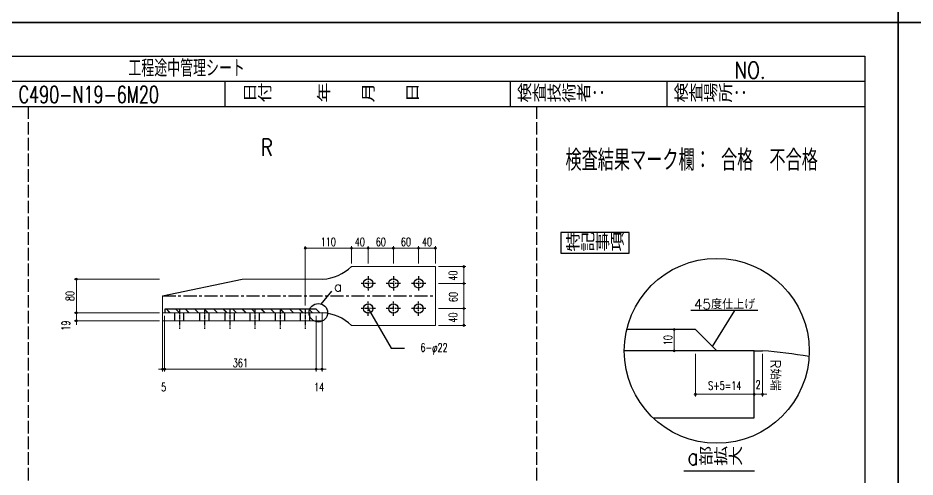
# Model space of a CAD drawing. Header units: millimetres. Extents: x 0 to 18796, y -11 to 7128.
# Drawn here: x 6607 to 8744, y 3668 to 4763 of the extents above; entities that cross this region are included whole.
import ezdxf
from ezdxf.enums import TextEntityAlignment as Align

# ---------------------------------------------------------------- set-up
doc = ezdxf.new("R2010")
doc.units = ezdxf.units.MM
doc.header["$LTSCALE"] = 5
for name, pattern in [('ACAD_ISO03W100', [30, 12, -18]), ('CENTER1', [10, 6.25, -1.25, 1.25, -1.25]), ('DASHED', [7.5, 6, -1.5]), ('JIS_08_50', [53, 50, -1.125, 0.75, -1.125])]:
    doc.linetypes.add(name, pattern=pattern)
doc.layers.get('0').update_dxf_attribs({"color": 255})
doc.layers.get('DEFPOINTS').update_dxf_attribs({"color": 9})
for name, color, linetype in [('CENTER', 2, 'JIS_08_50'), ('LAYER6', 7, 'Continuous'), ('寸法', 4, 'Continuous'), ('溶接', 241, 'Continuous'), ('補助線', 7, 'ACAD_ISO03W100'), ('金物', 142, 'Continuous')]:
    doc.layers.add(name, color=color, linetype=linetype)
doc.styles.add('KANJI', font='simplex.shx', dxfattribs={"width": 0.7, "bigfont": 'extfont2.shx'})
doc.styles.get("Standard").update_dxf_attribs({"font": 'simplex.shx', "width": 0.7, "height": 2.5, "bigfont": '@extfont2.shx'})
doc.styles.add('SUNPOU', font='simplex.shx', dxfattribs={"width": 0.7, "bigfont": 'extfont2.shx'})
doc.dimstyles.new('S5', dxfattribs={"dimscale": 5, "dimtxt": 4, "dimasz": 1, "dimexe": 1, "dimexo": 1.5, "dimgap": 1, "dimtad": 1, "dimtxsty": 'KANJI', "dimblk": 'ORIGIN', "dimcen": 0, "dimclrd": 256, "dimclre": 256, "dimclrt": 256, "dimadec": 0, "dimazin": 0, "dimtfac": 1, "dimtmove": 2, "dimatfit": 2, "dimfxl": 1, "dimtolj": 2, "dimlwd": 5, "dimlwe": 5, "dimarcsym": 0})

# ---------------------------------------------------------------- blocks, each defined once
blk = doc.blocks.new('_Origin')
at = {"color": 0, "linetype": 'ByBlock', "lineweight": -2}
blk.add_line((0, 0), (-1, 0), dxfattribs=at)
blk.add_circle((0, 0), 0.5, dxfattribs=at)
blk = doc.blocks.new('*D82')
at = {"layer": 'DEFPOINTS', "color": 0, "transparency": 16777216}
for p in [(8220.5, 3968.9), (8360.5, 3968.9), (8360.5, 3865.2)]:
    blk.add_point(p, dxfattribs=at)
at = {"layer": '寸法', "lineweight": 5, "ltscale": 4, "transparency": 16777216}
for p, q in [((8220.5, 3961.4), (8220.5, 3860.2)), ((8360.5, 3961.4), (8360.5, 3860.2)), ((8225.5, 3865.2), (8355.5, 3865.2))]:
    blk.add_line(p, q, dxfattribs=at)
at = {"layer": '寸法', "lineweight": 5, "transparency": 16777216, "xscale": 5, "yscale": 5, "zscale": 5, "rotation": 180}
blk.add_blockref('_Origin', (8220.5, 3865.2), dxfattribs=at)
at = {"layer": '寸法', "lineweight": 5, "transparency": 16777216, "xscale": 5, "yscale": 5, "zscale": 5}
blk.add_blockref('_Origin', (8360.5, 3865.2), dxfattribs=at)
at = {"layer": '寸法', "linetype": 'Continuous', "transparency": 16777216, "insert": (8290.5, 3886), "char_height": 20, "attachment_point": 5, "style": 'KANJI'}
blk.add_mtext('\\A2;S+5=14', dxfattribs=at)
blk = doc.blocks.new('*D83')
at = {"layer": 'DEFPOINTS', "color": 0, "transparency": 16777216}
for p in [(8360.5, 3968.9), (8380.5, 3968.9), (8380.5, 3865.2)]:
    blk.add_point(p, dxfattribs=at)
at = {"layer": '寸法', "lineweight": 5, "ltscale": 4, "transparency": 16777216}
for p, q in [((8360.5, 3961.4), (8360.5, 3860.2)), ((8380.5, 3961.4), (8380.5, 3860.2)), ((8355.5, 3865.2), (8350.5, 3865.2)), ((8360.5, 3865.2), (8380.5, 3865.2)), ((8385.5, 3865.2), (8390.5, 3865.2))]:
    blk.add_line(p, q, dxfattribs=at)
at = {"layer": '寸法', "lineweight": 5, "transparency": 16777216, "xscale": 5, "yscale": 5, "zscale": 5}
blk.add_blockref('_Origin', (8360.5, 3865.2), dxfattribs=at)
at = {"layer": '寸法', "lineweight": 5, "transparency": 16777216, "xscale": 5, "yscale": 5, "zscale": 5, "rotation": 180}
blk.add_blockref('_Origin', (8380.5, 3865.2), dxfattribs=at)
at = {"layer": '寸法', "linetype": 'Continuous', "transparency": 16777216, "insert": (8370.1, 3888.2), "char_height": 20, "attachment_point": 5, "style": 'KANJI'}
blk.add_mtext('\\A2;2', dxfattribs=at)
blk = doc.blocks.new('*D115')
at = {"layer": 'DEFPOINTS', "color": 0, "transparency": 16777216}
for p in [(6745.7, 4139.7), (6951.1, 4139.7), (6951.1, 4059.7)]:
    blk.add_point(p, dxfattribs=at)
at = {"layer": '寸法', "lineweight": 5, "transparency": 16777216}
for p, q in [((6943.6, 4139.7), (6740.7, 4139.7)), ((6745.7, 4064.7), (6745.7, 4134.7)), ((6943.6, 4059.7), (6740.7, 4059.7))]:
    blk.add_line(p, q, dxfattribs=at)
at = {"layer": '寸法', "lineweight": 5, "transparency": 16777216, "xscale": 5, "yscale": 5, "zscale": 5}
for p, rotation in [((6745.7, 4139.7), 90), ((6745.7, 4059.7), 270)]:
    blk.add_blockref('_Origin', p, dxfattribs=dict(at, rotation=rotation))
at = {"layer": '寸法', "linetype": 'Continuous', "transparency": 16777216, "insert": (6730.7, 4099.7), "char_height": 20, "attachment_point": 5, "rotation": 90, "style": 'KANJI'}
blk.add_mtext('\\A2;80', dxfattribs=at)
blk = doc.blocks.new('*D116')
at = {"layer": 'DEFPOINTS', "color": 0, "transparency": 16777216}
for p in [(6745.7, 4059.7), (6951.1, 4059.7), (6951.1, 4040.7)]:
    blk.add_point(p, dxfattribs=at)
at = {"layer": '寸法', "lineweight": 5, "transparency": 16777216}
for p, q in [((6745.7, 4064.7), (6745.7, 4069.7)), ((6943.6, 4059.7), (6740.7, 4059.7)), ((6943.6, 4040.7), (6740.7, 4040.7)), ((6745.7, 4040.7), (6745.7, 4059.7)), ((6745.7, 4035.7), (6745.7, 4030.7))]:
    blk.add_line(p, q, dxfattribs=at)
at = {"layer": '寸法', "lineweight": 5, "transparency": 16777216, "xscale": 5, "yscale": 5, "zscale": 5}
for p, rotation in [((6745.7, 4059.7), 270), ((6745.7, 4040.7), 90)]:
    blk.add_blockref('_Origin', p, dxfattribs=dict(at, rotation=rotation))
at = {"layer": '寸法', "linetype": 'Continuous', "transparency": 16777216, "insert": (6720.7, 4029), "char_height": 20, "attachment_point": 5, "rotation": 90, "style": 'KANJI'}
blk.add_mtext('\\A2;19', dxfattribs=at)
blk = doc.blocks.new('*D99')
at = {"layer": 'DEFPOINTS', "color": 0, "transparency": 16777216}
for p in [(7291.1, 4213.7), (7401.1, 4169.7), (7291.1, 4069.7)]:
    blk.add_point(p, dxfattribs=at)
at = {"layer": '寸法', "lineweight": 5, "transparency": 16777216}
for p, q in [((7291.1, 4077.2), (7291.1, 4218.7)), ((7396.1, 4213.7), (7296.1, 4213.7)), ((7401.1, 4177.2), (7401.1, 4218.7))]:
    blk.add_line(p, q, dxfattribs=at)
at = {"layer": '寸法', "lineweight": 5, "transparency": 16777216, "xscale": 5, "yscale": 5, "zscale": 5, "rotation": 180}
blk.add_blockref('_Origin', (7291.1, 4213.7), dxfattribs=at)
at = {"layer": '寸法', "lineweight": 5, "transparency": 16777216, "xscale": 5, "yscale": 5, "zscale": 5}
blk.add_blockref('_Origin', (7401.1, 4213.7), dxfattribs=at)
at = {"layer": '寸法', "linetype": 'Continuous', "transparency": 16777216, "insert": (7346.1, 4228.7), "char_height": 20, "attachment_point": 5, "style": 'KANJI'}
blk.add_mtext('\\A2;110', dxfattribs=at)
blk = doc.blocks.new('*D100')
at = {"layer": 'DEFPOINTS', "color": 0, "transparency": 16777216}
for p in [(7601.1, 4169.7), (7601.1, 4129.7), (7668.8, 4129.7)]:
    blk.add_point(p, dxfattribs=at)
at = {"layer": '寸法', "lineweight": 5, "transparency": 16777216}
for p, q in [((7608.6, 4169.7), (7673.8, 4169.7)), ((7668.8, 4164.7), (7668.8, 4134.7)), ((7608.6, 4129.7), (7673.8, 4129.7))]:
    blk.add_line(p, q, dxfattribs=at)
at = {"layer": '寸法', "lineweight": 5, "transparency": 16777216, "xscale": 5, "yscale": 5, "zscale": 5}
for p, rotation in [((7668.8, 4169.7), 90), ((7668.8, 4129.7), 270)]:
    blk.add_blockref('_Origin', p, dxfattribs=dict(at, rotation=rotation))
at = {"layer": '寸法', "linetype": 'Continuous', "transparency": 16777216, "insert": (7643.4, 4148.2), "char_height": 20, "attachment_point": 5, "rotation": 90, "style": 'KANJI'}
blk.add_mtext('\\A2;40', dxfattribs=at)
blk = doc.blocks.new('*D101')
at = {"layer": 'DEFPOINTS', "color": 0, "transparency": 16777216}
for p in [(7601.1, 4069.7), (7601.1, 4029.7), (7668.8, 4029.7)]:
    blk.add_point(p, dxfattribs=at)
at = {"layer": '寸法', "lineweight": 5, "transparency": 16777216}
for p, q in [((7608.6, 4069.7), (7673.8, 4069.7)), ((7668.8, 4064.7), (7668.8, 4034.7)), ((7608.6, 4029.7), (7673.8, 4029.7))]:
    blk.add_line(p, q, dxfattribs=at)
at = {"layer": '寸法', "lineweight": 5, "transparency": 16777216, "xscale": 5, "yscale": 5, "zscale": 5}
for p, rotation in [((7668.8, 4069.7), 90), ((7668.8, 4029.7), 270)]:
    blk.add_blockref('_Origin', p, dxfattribs=dict(at, rotation=rotation))
at = {"layer": '寸法', "linetype": 'Continuous', "transparency": 16777216, "insert": (7643.4, 4048.2), "char_height": 20, "attachment_point": 5, "rotation": 90, "style": 'KANJI'}
blk.add_mtext('\\A2;40', dxfattribs=at)
blk = doc.blocks.new('*D110')
at = {"layer": 'DEFPOINTS', "color": 0, "transparency": 16777216}
for p in [(7501.1, 4213.7), (7441.1, 4169.7), (7501.1, 4169.7)]:
    blk.add_point(p, dxfattribs=at)
at = {"layer": '寸法', "lineweight": 5, "transparency": 16777216}
for p, q in [((7441.1, 4177.2), (7441.1, 4218.7)), ((7446.1, 4213.7), (7496.1, 4213.7)), ((7501.1, 4177.2), (7501.1, 4218.7))]:
    blk.add_line(p, q, dxfattribs=at)
at = {"layer": '寸法', "lineweight": 5, "transparency": 16777216, "xscale": 5, "yscale": 5, "zscale": 5, "rotation": 180}
blk.add_blockref('_Origin', (7441.1, 4213.7), dxfattribs=at)
at = {"layer": '寸法', "lineweight": 5, "transparency": 16777216, "xscale": 5, "yscale": 5, "zscale": 5}
blk.add_blockref('_Origin', (7501.1, 4213.7), dxfattribs=at)
at = {"layer": '寸法', "linetype": 'Continuous', "transparency": 16777216, "insert": (7471.1, 4228.7), "char_height": 20, "attachment_point": 5, "style": 'KANJI'}
blk.add_mtext('\\A2;60', dxfattribs=at)
blk = doc.blocks.new('*D111')
at = {"layer": 'DEFPOINTS', "color": 0, "transparency": 16777216}
for p in [(7441.1, 4213.7), (7401.1, 4169.7), (7441.1, 4169.7)]:
    blk.add_point(p, dxfattribs=at)
at = {"layer": '寸法', "lineweight": 5, "transparency": 16777216}
for p, q in [((7401.1, 4177.2), (7401.1, 4218.7)), ((7406.1, 4213.7), (7436.1, 4213.7)), ((7441.1, 4177.2), (7441.1, 4218.7))]:
    blk.add_line(p, q, dxfattribs=at)
at = {"layer": '寸法', "lineweight": 5, "transparency": 16777216, "xscale": 5, "yscale": 5, "zscale": 5, "rotation": 180}
blk.add_blockref('_Origin', (7401.1, 4213.7), dxfattribs=at)
at = {"layer": '寸法', "lineweight": 5, "transparency": 16777216, "xscale": 5, "yscale": 5, "zscale": 5}
blk.add_blockref('_Origin', (7441.1, 4213.7), dxfattribs=at)
at = {"layer": '寸法', "linetype": 'Continuous', "transparency": 16777216, "insert": (7421.1, 4228.7), "char_height": 20, "attachment_point": 5, "style": 'KANJI'}
blk.add_mtext('\\A2;40', dxfattribs=at)
blk = doc.blocks.new('*D112')
at = {"layer": 'DEFPOINTS', "color": 0, "transparency": 16777216}
for p in [(7561.1, 4213.7), (7501.1, 4169.7), (7561.1, 4169.7)]:
    blk.add_point(p, dxfattribs=at)
at = {"layer": '寸法', "lineweight": 5, "transparency": 16777216}
for p, q in [((7501.1, 4177.2), (7501.1, 4218.7)), ((7506.1, 4213.7), (7556.1, 4213.7)), ((7561.1, 4177.2), (7561.1, 4218.7))]:
    blk.add_line(p, q, dxfattribs=at)
at = {"layer": '寸法', "lineweight": 5, "transparency": 16777216, "xscale": 5, "yscale": 5, "zscale": 5, "rotation": 180}
blk.add_blockref('_Origin', (7501.1, 4213.7), dxfattribs=at)
at = {"layer": '寸法', "lineweight": 5, "transparency": 16777216, "xscale": 5, "yscale": 5, "zscale": 5}
blk.add_blockref('_Origin', (7561.1, 4213.7), dxfattribs=at)
at = {"layer": '寸法', "linetype": 'Continuous', "transparency": 16777216, "insert": (7531.1, 4228.7), "char_height": 20, "attachment_point": 5, "style": 'KANJI'}
blk.add_mtext('\\A2;60', dxfattribs=at)
blk = doc.blocks.new('*D113')
at = {"layer": 'DEFPOINTS', "color": 0, "transparency": 16777216}
for p in [(7601.1, 4213.7), (7561.1, 4169.7), (7601.1, 4169.7)]:
    blk.add_point(p, dxfattribs=at)
at = {"layer": '寸法', "lineweight": 5, "transparency": 16777216}
for p, q in [((7561.1, 4177.2), (7561.1, 4218.7)), ((7566.1, 4213.7), (7596.1, 4213.7)), ((7601.1, 4177.2), (7601.1, 4218.7))]:
    blk.add_line(p, q, dxfattribs=at)
at = {"layer": '寸法', "lineweight": 5, "transparency": 16777216, "xscale": 5, "yscale": 5, "zscale": 5, "rotation": 180}
blk.add_blockref('_Origin', (7561.1, 4213.7), dxfattribs=at)
at = {"layer": '寸法', "lineweight": 5, "transparency": 16777216, "xscale": 5, "yscale": 5, "zscale": 5}
blk.add_blockref('_Origin', (7601.1, 4213.7), dxfattribs=at)
at = {"layer": '寸法', "linetype": 'Continuous', "transparency": 16777216, "insert": (7581.1, 4228.7), "char_height": 20, "attachment_point": 5, "style": 'KANJI'}
blk.add_mtext('\\A2;40', dxfattribs=at)
blk = doc.blocks.new('*D114')
at = {"layer": 'DEFPOINTS', "color": 0, "transparency": 16777216}
for p in [(7601.1, 4129.7), (7601.1, 4069.7), (7668.8, 4069.7)]:
    blk.add_point(p, dxfattribs=at)
at = {"layer": '寸法', "lineweight": 5, "transparency": 16777216}
for p, q in [((7608.6, 4129.7), (7673.8, 4129.7)), ((7668.8, 4124.7), (7668.8, 4074.7)), ((7608.6, 4069.7), (7673.8, 4069.7))]:
    blk.add_line(p, q, dxfattribs=at)
at = {"layer": '寸法', "lineweight": 5, "transparency": 16777216, "xscale": 5, "yscale": 5, "zscale": 5}
for p, rotation in [((7668.8, 4129.7), 90), ((7668.8, 4069.7), 270)]:
    blk.add_blockref('_Origin', p, dxfattribs=dict(at, rotation=rotation))
at = {"layer": '寸法', "linetype": 'Continuous', "transparency": 16777216, "insert": (7643.6, 4097.3), "char_height": 20, "attachment_point": 5, "rotation": 90, "style": 'KANJI'}
blk.add_mtext('\\A2;60', dxfattribs=at)
blk = doc.blocks.new('*D128')
at = {"layer": 'DEFPOINTS', "color": 0, "transparency": 16777216}
for p in [(6951.1, 4059.7), (6956.1, 4040.7), (6956.1, 3925)]:
    blk.add_point(p, dxfattribs=at)
at = {"layer": '寸法', "linetype": 'Continuous', "lineweight": 5, "transparency": 16777216}
for p, q in [((6951.1, 4052.2), (6951.1, 3920)), ((6956.1, 4033.2), (6956.1, 3920)), ((6946.1, 3925), (6941.1, 3925)), ((6951.1, 3925), (6956.1, 3925)), ((6961.1, 3925), (6966.1, 3925))]:
    blk.add_line(p, q, dxfattribs=at)
at = {"layer": '寸法', "lineweight": 5, "transparency": 16777216, "xscale": 5, "yscale": 5, "zscale": 5}
blk.add_blockref('_Origin', (6951.1, 3925), dxfattribs=at)
at = {"layer": '寸法', "lineweight": 5, "transparency": 16777216, "xscale": 5, "yscale": 5, "zscale": 5, "rotation": 180}
blk.add_blockref('_Origin', (6956.1, 3925), dxfattribs=at)
at = {"layer": '寸法', "linetype": 'Continuous', "transparency": 16777216, "insert": (6953.6, 3882.5), "char_height": 20, "attachment_point": 5, "style": 'KANJI'}
blk.add_mtext('\\A2;5', dxfattribs=at)
blk = doc.blocks.new('*D127')
at = {"layer": 'DEFPOINTS', "color": 0, "transparency": 16777216}
for p in [(6956.1, 4059.7), (7317.1, 4059.7), (7317.1, 3925)]:
    blk.add_point(p, dxfattribs=at)
at = {"layer": '寸法', "linetype": 'Continuous', "lineweight": 5, "transparency": 16777216}
for p, q in [((6956.1, 4052.2), (6956.1, 3920)), ((7317.1, 4052.2), (7317.1, 3920)), ((6961.1, 3925), (7312.1, 3925))]:
    blk.add_line(p, q, dxfattribs=at)
at = {"layer": '寸法', "lineweight": 5, "transparency": 16777216, "xscale": 5, "yscale": 5, "zscale": 5, "rotation": 180}
blk.add_blockref('_Origin', (6956.1, 3925), dxfattribs=at)
at = {"layer": '寸法', "lineweight": 5, "transparency": 16777216, "xscale": 5, "yscale": 5, "zscale": 5}
blk.add_blockref('_Origin', (7317.1, 3925), dxfattribs=at)
at = {"layer": '寸法', "linetype": 'Continuous', "transparency": 16777216, "insert": (7136.6, 3940), "char_height": 20, "attachment_point": 5, "style": 'KANJI'}
blk.add_mtext('\\A2;361', dxfattribs=at)
blk = doc.blocks.new('*D129')
at = {"layer": 'DEFPOINTS', "color": 0, "transparency": 16777216}
for p in [(7317.1, 4059.7), (7331.1, 4059.7), (7331.1, 3925)]:
    blk.add_point(p, dxfattribs=at)
at = {"layer": '寸法', "linetype": 'Continuous', "lineweight": 5, "transparency": 16777216}
for p, q in [((7317.1, 4052.2), (7317.1, 3920)), ((7331.1, 4052.2), (7331.1, 3920)), ((7312.1, 3925), (7307.1, 3925)), ((7317.1, 3925), (7331.1, 3925)), ((7336.1, 3925), (7341.1, 3925))]:
    blk.add_line(p, q, dxfattribs=at)
at = {"layer": '寸法', "lineweight": 5, "transparency": 16777216, "xscale": 5, "yscale": 5, "zscale": 5}
blk.add_blockref('_Origin', (7317.1, 3925), dxfattribs=at)
at = {"layer": '寸法', "lineweight": 5, "transparency": 16777216, "xscale": 5, "yscale": 5, "zscale": 5, "rotation": 180}
blk.add_blockref('_Origin', (7331.1, 3925), dxfattribs=at)
at = {"layer": '寸法', "linetype": 'Continuous', "transparency": 16777216, "insert": (7324.1, 3882.5), "char_height": 20, "attachment_point": 5, "style": 'KANJI'}
blk.add_mtext('\\A2;14', dxfattribs=at)
blk = doc.blocks.new('*D194')
at = {"layer": 'DEFPOINTS', "color": 0, "transparency": 16777216}
for p in [(8220.5, 4019.9), (8170.1, 3968.9), (8220.5, 3968.9)]:
    blk.add_point(p, dxfattribs=at)
at = {"layer": '寸法', "linetype": 'Continuous', "lineweight": 5, "transparency": 16777216}
for p, q in [((8213, 4019.9), (8165.1, 4019.9)), ((8170.1, 4014.9), (8170.1, 3973.9)), ((8213, 3968.9), (8165.1, 3968.9))]:
    blk.add_line(p, q, dxfattribs=at)
at = {"layer": '寸法', "lineweight": 5, "transparency": 16777216, "xscale": 5, "yscale": 5, "zscale": 5}
for p, rotation in [((8170.1, 4019.9), 90), ((8170.1, 3968.9), 270)]:
    blk.add_blockref('_Origin', p, dxfattribs=dict(at, rotation=rotation))
at = {"layer": '寸法', "linetype": 'Continuous', "transparency": 16777216, "insert": (8155.1, 3994.4), "char_height": 20, "attachment_point": 5, "rotation": 90, "style": 'KANJI'}
blk.add_mtext('\\A2;10', dxfattribs=at)

msp = doc.modelspace()

# ---------------------------------------------------------------- hatches: boundary and pattern name
at = {"layer": '溶接', "ltscale": 6}
h = msp.add_hatch(dxfattribs=at)
h.set_pattern_fill('JIS_LC_20', color=256, scale=0.8, angle=90)
h.set_pattern_definition([(135, (5047.142, 980.727), (-11.31371, -11.31371), []), (135, (5047.142, 981.047), (-11.31371, -11.31371), [])])
h.paths.add_polyline_path([(7135.142, 4059.727), (6956.142, 4059.727), (6956.142, 4068.427), (7135.142, 4068.427)])
h.paths.add_polyline_path([(7317.142, 4059.727), (7135.142, 4059.727), (7135.142, 4068.427), (7317.142, 4068.427)])
h.paths.add_polyline_path([(7317.142, 4059.727), (7317.142, 4065.727)], flags=17)

# ---------------------------------------------------------------- linework, layer by layer
at = {"linetype": 'Continuous', "lineweight": -3}
for p, q in [((5420, 4612), (8624, 4612)), ((7100, 4552), (7100, 4612)), ((7780, 4552), (7780, 4612)), ((8153.301, 4552), (8153.301, 4612)), ((5420, 4552), (8624, 4552))]:
    msp.add_line(p, q, dxfattribs=at)
at = {"linetype": 'DASHED', "lineweight": -3}
for p, q in [((6630.899, 4552), (6630.899, 3076)), ((7841.799, 4552), (7841.799, 3076))]:
    msp.add_line(p, q, dxfattribs=at)
at = {"linetype": 'Continuous', "lineweight": -3}
for points in [[(5340, 7128), (8704, 7128), (8704, 4752), (5340, 4752)], [(8704, 7128), (12068, 7128), (12068, 4752), (8704, 4752)], [(5340, 4752), (8704, 4752), (8704, 2376), (5340, 2376)], [(8704, 4752), (12068, 4752), (12068, 2376), (8704, 2376)], [(5420, 4672), (8624, 4672), (8624, 2456), (5420, 2456)]]:
    msp.add_lwpolyline(points, close=True, dxfattribs=at)
at = {"layer": 'CENTER', "linetype": 'CENTER1'}
msp.add_line((6951.142, 4099.727), (7601.142, 4099.727), dxfattribs=at)
at = {"layer": '寸法', "linetype": 'CENTER1', "ltscale": 0.3}
for p, q in [((7441.142, 4146.727), (7441.142, 4112.727)), ((7501.142, 4146.727), (7501.142, 4112.727)), ((7561.142, 4146.727), (7561.142, 4112.727)), ((7458.142, 4129.727), (7424.142, 4129.727)), ((7518.142, 4129.727), (7484.142, 4129.727)), ((7578.142, 4129.727), (7544.142, 4129.727)), ((7441.142, 4052.727), (7441.142, 4086.727)), ((7501.142, 4052.727), (7501.142, 4086.727)), ((7561.142, 4052.727), (7561.142, 4086.727)), ((6991.142, 4069.727), (6991.142, 4021.727)), ((7051.142, 4069.727), (7051.142, 4021.727)), ((7111.142, 4069.727), (7111.142, 4021.727)), ((7171.142, 4069.727), (7171.142, 4021.727)), ((7231.142, 4069.727), (7231.142, 4021.727)), ((7291.142, 4069.727), (7291.142, 4021.727)), ((7458.142, 4069.727), (7424.142, 4069.727)), ((7518.142, 4069.727), (7484.142, 4069.727)), ((7578.142, 4069.727), (7544.142, 4069.727))]:
    msp.add_line(p, q, dxfattribs=at)
at = {"layer": '寸法', "ltscale": 4}
for p, q in [((7329.248, 4080.624), (7354.285, 4111.011)), ((8369.087, 4065.029), (8209.967, 4065.029)), ((8261.29, 3979.083), (8314.956, 4065.029))]:
    msp.add_line(p, q, dxfattribs=at)
at = {"layer": '寸法'}
for p, q in [((7441.142, 4069.727), (7495.786, 3975.081)), ((7495.786, 3975.081), (7527.933, 3975.081)), ((8193.396, 3682.654), (8361.396, 3682.654))]:
    msp.add_line(p, q, dxfattribs=at)
at = {"layer": '寸法', "linetype": 'Continuous'}
msp.add_lwpolyline([(7900.215, 4202.083), (8062.578, 4202.083), (8062.578, 4250.827), (7900.215, 4250.827)], close=True, dxfattribs=at)
for centre, radius in [((8271.49, 3968.883), 220.401), ((7322.242, 4059.727), 22.04)]:
    msp.add_circle(centre, radius, dxfattribs=at)
at = {"layer": '溶接'}
for p, q in [((7317.142, 4068.427), (6956.142, 4068.427)), ((8220.49, 4019.883), (8057.071, 4019.883))]:
    msp.add_line(p, q, dxfattribs=at)
at = {"layer": '溶接', "linetype": 'Continuous'}
for p, q in [((6956.142, 4068.427), (6956.142, 4059.727)), ((7317.142, 4068.427), (7325.842, 4059.727))]:
    msp.add_line(p, q, dxfattribs=at)
at = {"layer": '溶接', "ltscale": 4}
msp.add_line((8220.49, 4019.883), (8271.49, 3968.883), dxfattribs=at)
at = {"layer": '補助線', "ltscale": 2}
for p, q in [((6980.142, 4040.727), (6980.142, 4059.727)), ((7002.142, 4040.727), (7002.142, 4059.727)), ((7040.142, 4040.727), (7040.142, 4059.727)), ((7062.142, 4040.727), (7062.142, 4059.727)), ((7100.142, 4040.727), (7100.142, 4059.727)), ((7122.142, 4040.727), (7122.142, 4059.727)), ((7160.142, 4040.727), (7160.142, 4059.727)), ((7182.142, 4040.727), (7182.142, 4059.727)), ((7220.142, 4040.727), (7220.142, 4059.727)), ((7242.142, 4040.727), (7242.142, 4059.727)), ((7280.142, 4040.727), (7280.142, 4059.727)), ((7302.142, 4040.727), (7302.142, 4059.727))]:
    msp.add_line(p, q, dxfattribs=at)
at = {"layer": '金物', "lineweight": 18}
for p, q in [((7601.142, 4169.727), (7401.142, 4169.727)), ((7601.142, 4029.727), (7601.142, 4169.727)), ((7333.142, 4139.727), (7141.142, 4139.727)), ((6951.142, 4099.727), (6951.142, 4059.727)), ((6951.142, 4059.727), (6951.142, 4040.727)), ((7333.142, 4059.727), (6951.142, 4059.727)), ((7333.142, 4059.727), (6951.142, 4059.727)), ((6951.142, 4040.727), (7331.142, 4040.727)), ((7331.142, 4040.727), (7331.142, 4059.727)), ((7601.142, 4029.727), (7401.142, 4029.727))]:
    msp.add_line(p, q, dxfattribs=at)
at = {"layer": '金物'}
msp.add_line((6951.142, 4099.727), (7141.142, 4139.727), dxfattribs=at)
at = {"layer": '金物', "color": 153}
for p, q in [((8360.49, 3968.883), (8051.09, 3968.883)), ((8360.49, 3808.883), (8360.49, 3968.883)), ((8119.91, 3808.883), (8360.49, 3808.883))]:
    msp.add_line(p, q, dxfattribs=at)
at = {"layer": '金物', "color": 153, "ltscale": 5}
msp.add_line((8360.49, 3968.883), (8380.49, 3968.883), dxfattribs=at)
at = {"layer": '金物', "ltscale": 2.5}
for centre in [(7441.142, 4129.727), (7501.142, 4129.727), (7561.142, 4129.727), (7441.142, 4069.727), (7501.142, 4069.727), (7561.142, 4069.727)]:
    msp.add_circle(centre, 11, dxfattribs=at)
at = {"layer": '金物', "ltscale": 2}
for centre, start, end in [((7325.352, 4249.451), 274.060941, 313.550946), ((7325.352, 3950.003), 46.449054, 85.939059)]:
    msp.add_arc(centre, 110, start, end, dxfattribs=at)
at = {"layer": '金物', "color": 153, "ltscale": 4}
msp.add_arc((8302.591, 2871.645), 1100, 80.112723, 85.939059, dxfattribs=at)

# ---------------------------------------------------------------- texts
at = {"layer": 'LAYER6', "color": 0, "linetype": 'Continuous', "lineweight": -3, "style": 'SUNPOU', "width": 0.7}
for s, height, p in [('工程途中管理シート', 40, (6869.829, 4622.926)), ('検査結果マーク欄： 合格\u3000不合格', 50, (7911.011, 4398.796))]:
    msp.add_text(s, height=height, dxfattribs=at).set_placement(p)
at = {"layer": 'LAYER6', "color": 0, "linetype": 'Continuous', "lineweight": -3, "width": 0.8}
for s, p in [('NO.', (8313.789, 4618.209)), ('日付\u3000\u3000\u3000年\u3000\u3000月\u3000\u3000日', (7141.219, 4562.926)), ('検査技術者：', (7795.744, 4562.926)), ('検査場所：', (8169.044, 4562.926)), ('R', (7184.949, 4434.216)), ('特記事項', (7911.011, 4207.433)), ('a部拡大', (8201.95, 3696.43))]:
    msp.add_text(s, height=40, dxfattribs=at).set_placement(p)
at = {"layer": 'LAYER6', "color": 0, "linetype": 'Continuous', "lineweight": -3, "insert": (6607.858, 4600.098), "char_height": 40, "width": 435.25964, "attachment_point": 1}
msp.add_mtext('C490-N19-6M20 ', dxfattribs=at)
at = {"layer": '寸法', "ltscale": 4, "style": 'SUNPOU'}
for s, p in [('a', (7379.029, 4122.511)), ('45度仕上げ', (8363.51, 4080.24))]:
    msp.add_text(s, height=24, dxfattribs=at).set_placement(p, align=Align.MIDDLE_RIGHT)
msp.add_text('R始端', height=24, rotation=270, dxfattribs=at).set_placement((8399.186, 3948.164))
at = {"layer": '寸法', "insert": (7630.32, 3986.805), "char_height": 20, "width": 98.97993, "attachment_point": 3}
msp.add_mtext('6-φ22', dxfattribs=at)

# ---------------------------------------------------------------- dimensions: what is measured, and where the dimension line sits
at = {"layer": '寸法'}
for base, p1, p2, picture, middle in [((7291.142, 4213.749), (7401.142, 4169.727), (7291.142, 4069.727), '*D99', (7346.142, 4228.749)), ((7441.142, 4213.749), (7401.142, 4169.727), (7441.142, 4169.727), '*D111', (7421.142, 4228.749)), ((7501.142, 4213.749), (7441.142, 4169.727), (7501.142, 4169.727), '*D110', (7471.142, 4228.749)), ((7561.142, 4213.749), (7501.142, 4169.727), (7561.142, 4169.727), '*D112', (7531.142, 4228.749)), ((7601.142, 4213.749), (7561.142, 4169.727), (7601.142, 4169.727), '*D113', (7581.142, 4228.749))]:
    dim = msp.add_linear_dim(base=base, p1=p1, p2=p2, dimstyle='S5', dxfattribs=at)
    dim.commit()
    dim.dimension.update_dxf_attribs({"geometry": picture, "text_midpoint": middle})
for base, p1, p2, angle, picture, middle in [((7668.796, 4129.727), (7601.142, 4169.727), (7601.142, 4129.727), 90, '*D100', (7643.39, 4148.227)), ((7668.796, 4069.727), (7601.142, 4129.727), (7601.142, 4069.727), 90, '*D114', (7643.597, 4097.339)), ((6745.715, 4059.727), (6951.142, 4040.727), (6951.142, 4059.727), 270, '*D116', (6720.715, 4028.971)), ((7668.796, 4029.727), (7601.142, 4069.727), (7601.142, 4029.727), 90, '*D101', (7643.39, 4048.227))]:
    dim = msp.add_linear_dim(base=base, p1=p1, p2=p2, angle=angle, dimstyle='S5', dxfattribs=at)
    dim.commit()
    dim.dimension.update_dxf_attribs({"geometry": picture, "text_midpoint": middle, "dimtype": 160})
dim = msp.add_linear_dim(base=(6745.715, 4139.727), p1=(6951.142, 4059.727), p2=(6951.142, 4139.727), angle=270, dimstyle='S5', dxfattribs=at)
dim.commit()
dim.dimension.update_dxf_attribs({"geometry": '*D115', "text_midpoint": (6730.715, 4099.727)})
at = {"layer": '寸法', "linetype": 'Continuous'}
for base, p1, p2, picture, middle in [((6956.142, 3925.042), (6951.142, 4059.727), (6956.142, 4040.727), '*D128', (6953.642, 3882.542)), ((7317.142, 3925.042), (6956.142, 4059.727), (7317.142, 4059.727), '*D127', (7136.642, 3940.042)), ((7331.142, 3925.042), (7317.142, 4059.727), (7331.142, 4059.727), '*D129', (7324.142, 3882.542))]:
    dim = msp.add_linear_dim(base=base, p1=p1, p2=p2, dimstyle='S5', dxfattribs=at)
    dim.commit()
    dim.dimension.update_dxf_attribs({"geometry": picture, "text_midpoint": middle})
dim = msp.add_linear_dim(base=(8170.114, 3968.883), p1=(8220.49, 4019.883), p2=(8220.49, 3968.883), angle=90, text='10', dimstyle='S5', dxfattribs=at)
dim.commit()
dim.dimension.update_dxf_attribs({"geometry": '*D194', "text_midpoint": (8155.114, 3994.383)})
at = {"layer": '寸法', "ltscale": 4}
dim = msp.add_linear_dim(base=(8360.49, 3865.194), p1=(8220.49, 3968.883), p2=(8360.49, 3968.883), text='S+5=<>', dimstyle='S5', override={"dimlfac": 0.1}, dxfattribs=at)
dim.commit()
dim.dimension.update_dxf_attribs({"geometry": '*D82', "text_midpoint": (8290.49, 3886.009), "dimtype": 160})
dim = msp.add_linear_dim(base=(8380.49, 3865.194), p1=(8360.49, 3968.883), p2=(8380.49, 3968.883), dimstyle='S5', override={"dimlfac": 0.1}, dxfattribs=at)
dim.commit()
dim.dimension.update_dxf_attribs({"geometry": '*D83', "text_midpoint": (8370.112, 3888.206), "dimtype": 160})

doc.saveas('drawing.dxf')
